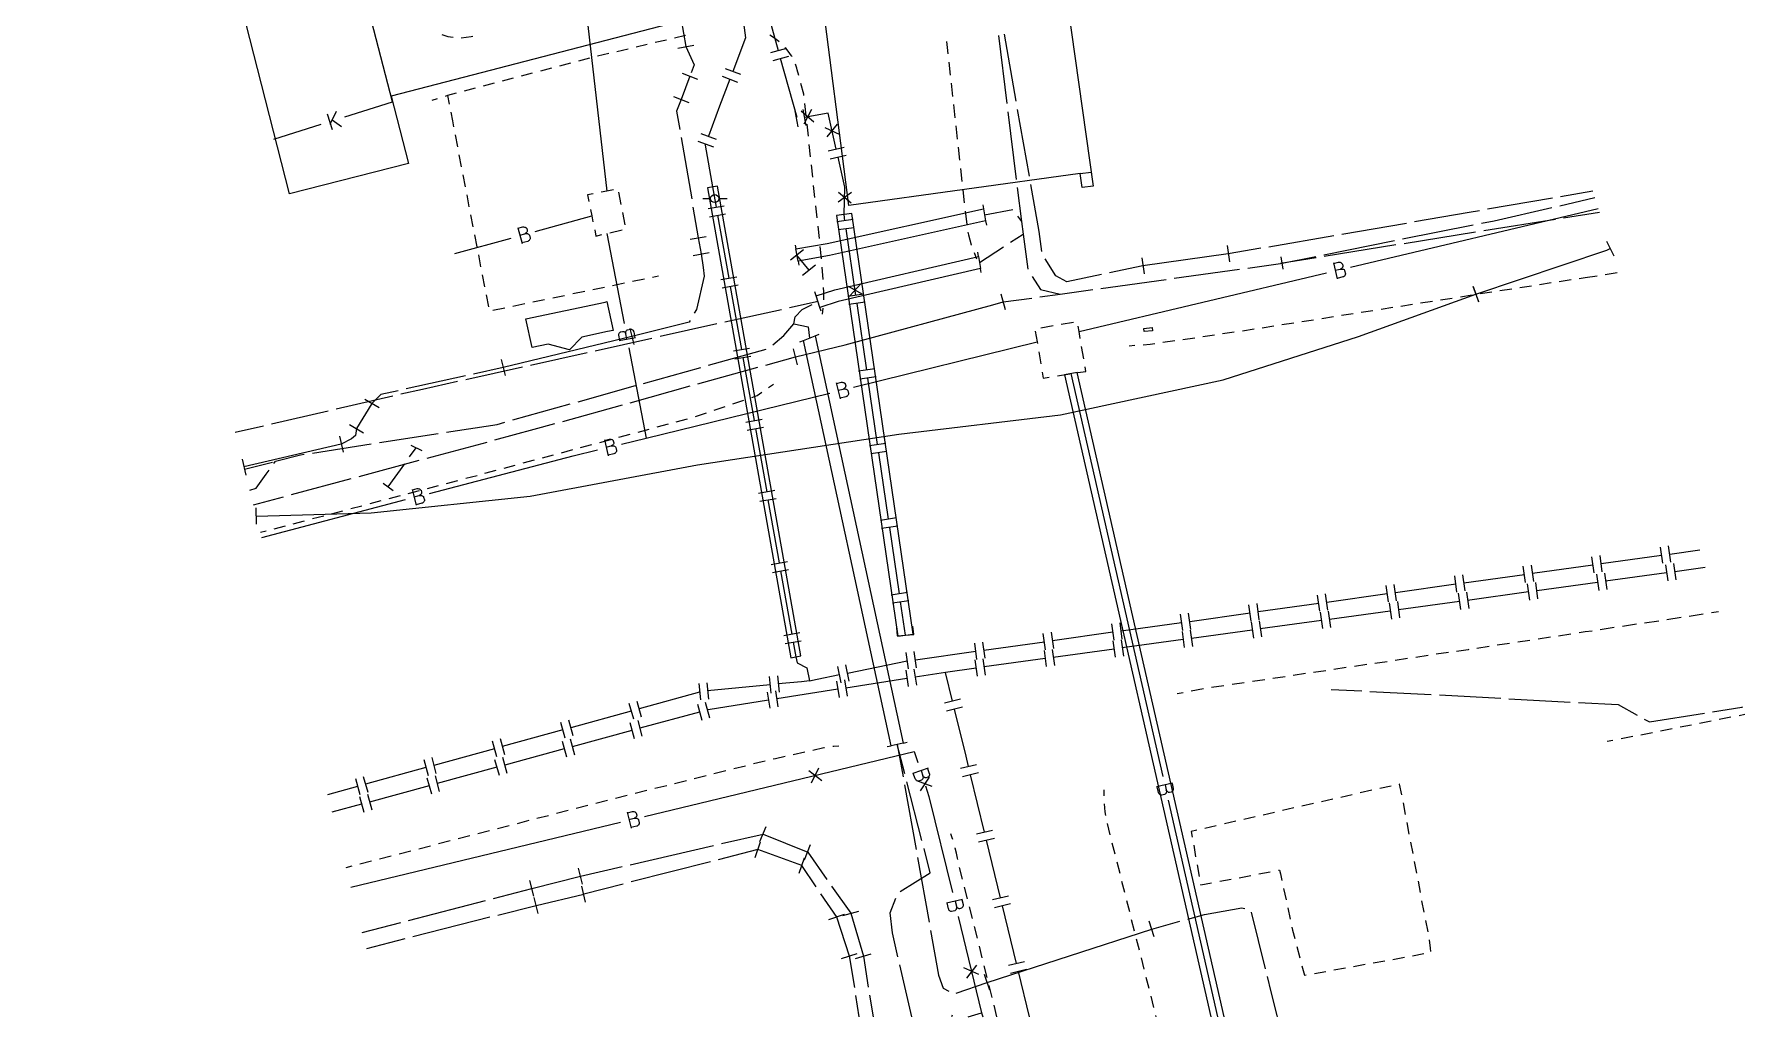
# Model space of a CAD drawing. Header units: metres. Extents: x 17721 to 17912, y 14015 to 15901.
# Drawn here: x 17805.5 to 17909.7, y 14015 to 14074.9 of the extents above; entities that cross this region are included whole.
import ezdxf

# ---------------------------------------------------------------- set-up
doc = ezdxf.new("R2010")
doc.units = ezdxf.units.M
for name, color, linetype in [('GC_BUILDING', 8, 'Continuous'), ('GC_CURB_EDGE', 1, 'Continuous'), ('GC_GAS_AXIS', 2, 'Continuous'), ('GC_POWER_AXIS', 40, 'Continuous'), ('GC_SEWER_AXIS', 6, 'Continuous'), ('GC_SITE_BOUNDARY', 7, 'Continuous'), ('GC_TEST_GREEN_ZONE', 3, 'Continuous'), ('GC_WATER_AXIS', 5, 'Continuous')]:
    doc.layers.add(name, color=color, linetype=linetype)

msp = doc.modelspace()

# ---------------------------------------------------------------- linework, layer by layer
at = {"layer": 'GC_BUILDING'}
for points in [[(17870.03, 14065.65), (17869.36, 14065.55), (17869.24, 14066.41), (17869.9, 14066.5)], [(17840.44, 14056.77), (17838.87, 14056.44), (17838.12, 14055.66), (17836.82, 14056), (17835.83, 14055.8), (17835.46, 14057.56), (17840.28, 14058.57), (17840.4, 14058.6), (17840.77, 14056.84)], [(17873.12, 14056.97), (17873.62, 14057.03), (17873.64, 14056.83), (17873.14, 14056.77)]]:
    msp.add_lwpolyline(points, close=True, dxfattribs=at)
at = {"layer": 'GC_CURB_EDGE'}
for points in [[(17830.33, 14074.89), (17830.7, 14074.76), (17831.02, 14074.72)], [(17845.19, 14074.82), (17844.51, 14074.66)], [(17850.9, 14074.44), (17850.88, 14074.46), (17850.55, 14074.71), (17850.33, 14074.85)], [(17831.52, 14074.69), (17832.12, 14074.76), (17832.22, 14074.79)], [(17841.68, 14074), (17841, 14073.84)], [(17842.85, 14074.27), (17842.17, 14074.12)], [(17844.02, 14074.55), (17843.34, 14074.39)], [(17851.68, 14073.54), (17851.65, 14073.59), (17851.44, 14073.88), (17851.26, 14074.09)], [(17861.09, 14074.46), (17861.13, 14074.1), (17861.17, 14073.7)], [(17837.02, 14072.83), (17836.34, 14072.65)], [(17838.18, 14073.14), (17837.5, 14072.96)], [(17839.34, 14073.45), (17838.66, 14073.27)], [(17840.51, 14073.73), (17839.82, 14073.57)], [(17852.08, 14072.38), (17851.98, 14072.74), (17851.96, 14072.83), (17851.88, 14073.08)], [(17861.23, 14073.2), (17861.31, 14072.4)], [(17833.53, 14071.91), (17832.85, 14071.73)], [(17834.69, 14072.22), (17834.01, 14072.04)], [(17835.85, 14072.53), (17835.17, 14072.35)], [(17852.4, 14071.17), (17852.39, 14071.24), (17852.21, 14071.9)], [(17861.37, 14071.91), (17861.46, 14071.11)], [(17830.05, 14070.96), (17829.72, 14070.86)], [(17830.69, 14071.16), (17830.53, 14071.11)], [(17831.2, 14071.3), (17830.69, 14071.16)], [(17830.69, 14071.16), (17830.79, 14070.64)], [(17832.37, 14071.61), (17831.69, 14071.43)], [(17852.53, 14069.92), (17852.45, 14070.67), (17852.45, 14070.67)], [(17830.88, 14070.15), (17830.98, 14069.63), (17831.05, 14069.26)], [(17861.51, 14070.61), (17861.6, 14069.81)], [(17831.15, 14068.77), (17831.29, 14068.04)], [(17852.67, 14068.68), (17852.59, 14069.43)], [(17861.66, 14069.31), (17861.74, 14068.51)], [(17831.38, 14067.55), (17831.52, 14066.82)], [(17852.8, 14067.43), (17852.72, 14068.18)], [(17861.8, 14068.02), (17861.89, 14067.22)], [(17852.94, 14066.19), (17852.86, 14066.94)], [(17861.94, 14066.72), (17862.03, 14065.92)], [(17831.62, 14066.33), (17831.76, 14065.6)], [(17853.07, 14064.94), (17852.99, 14065.69)], [(17831.85, 14065.11), (17831.99, 14064.39)], [(17853.21, 14063.7), (17853.12, 14064.45)], [(17862.09, 14065.42), (17862.17, 14064.62)], [(17832.09, 14063.89), (17832.23, 14063.17)], [(17862.23, 14064.12), (17862.32, 14063.32)], [(17832.32, 14062.67), (17832.46, 14061.95)], [(17853.34, 14062.45), (17853.26, 14063.2)], [(17862.39, 14062.83), (17862.43, 14062.67), (17862.6, 14062.07), (17862.61, 14062.05)], [(17832.56, 14061.46), (17832.7, 14060.73)], [(17853.47, 14061.21), (17853.39, 14061.96)], [(17862.78, 14061.59), (17862.91, 14061.2)], [(17832.79, 14060.24), (17832.93, 14059.51)], [(17853.57, 14059.96), (17853.52, 14060.71)], [(17901.23, 14060.25), (17901.96, 14060.37)], [(17838.31, 14059.09), (17839.04, 14059.24)], [(17839.53, 14059.34), (17840.25, 14059.49)], [(17840.74, 14059.59), (17841.47, 14059.74)], [(17841.96, 14059.84), (17842.68, 14059.99)], [(17843.17, 14060.09), (17843.53, 14060.17)], [(17853.62, 14058.71), (17853.62, 14059.19), (17853.6, 14059.46)], [(17893.6, 14059.09), (17894.32, 14059.2)], [(17894.81, 14059.27), (17895.53, 14059.39)], [(17896.02, 14059.46), (17896.73, 14059.57)], [(17897.23, 14059.65), (17897.94, 14059.76)], [(17898.43, 14059.83), (17899.15, 14059.94)], [(17899.64, 14060.01), (17900, 14060.07), (17900.73, 14060.18)], [(17833.03, 14059.02), (17833.17, 14058.29)], [(17833.45, 14058.08), (17834.17, 14058.23)], [(17834.66, 14058.33), (17835.39, 14058.48)], [(17835.88, 14058.58), (17836.6, 14058.73)], [(17837.09, 14058.83), (17837.82, 14058.98)], [(17853.54, 14057.84), (17853.58, 14058.21)], [(17887.57, 14058.14), (17888.28, 14058.26)], [(17888.78, 14058.33), (17889.49, 14058.44)], [(17889.98, 14058.52), (17890.7, 14058.63)], [(17891.19, 14058.71), (17891.9, 14058.82)], [(17892.4, 14058.9), (17893.11, 14059.01)], [(17880.33, 14057.01), (17881.04, 14057.13)], [(17881.53, 14057.2), (17882.25, 14057.31)], [(17882.74, 14057.39), (17883.45, 14057.5)], [(17883.95, 14057.58), (17884.66, 14057.69)], [(17885.15, 14057.77), (17885.87, 14057.88)], [(17886.36, 14057.96), (17887.07, 14058.07)], [(17873.07, 14055.97), (17873.49, 14056), (17873.79, 14056.05)], [(17874.28, 14056.12), (17875, 14056.23)], [(17875.49, 14056.3), (17876.21, 14056.4)], [(17876.7, 14056.48), (17877.41, 14056.58)], [(17877.91, 14056.66), (17878.62, 14056.76)], [(17879.12, 14056.83), (17879.83, 14056.94)], [(17872.21, 14055.91), (17872.57, 14055.94)], [(17849.22, 14052.76), (17849.55, 14052.88), (17849.84, 14053.08)], [(17850.25, 14053.36), (17850.55, 14053.56)], [(17846.93, 14051.99), (17847.6, 14052.21)], [(17848.07, 14052.38), (17848.74, 14052.6)], [(17843.46, 14050.96), (17844.14, 14051.15)], [(17844.62, 14051.28), (17845.31, 14051.46)], [(17845.79, 14051.6), (17846.46, 14051.83)], [(17838.79, 14049.71), (17839.48, 14049.89)], [(17839.96, 14050.02), (17840.64, 14050.2)], [(17841.12, 14050.33), (17841.81, 14050.52)], [(17842.29, 14050.65), (17842.97, 14050.83)], [(17835.29, 14048.77), (17835.98, 14048.95)], [(17836.46, 14049.08), (17837.14, 14049.26)], [(17837.63, 14049.39), (17838.31, 14049.58)], [(17831.79, 14047.83), (17832.48, 14048.01)], [(17832.96, 14048.14), (17833.65, 14048.32)], [(17834.13, 14048.45), (17834.81, 14048.64)], [(17827.12, 14046.6), (17827.81, 14046.78)], [(17828.29, 14046.91), (17828.98, 14047.09)], [(17829.46, 14047.21), (17830.14, 14047.39)], [(17830.63, 14047.52), (17831.31, 14047.7)], [(17823.62, 14045.67), (17824.3, 14045.85)], [(17824.79, 14045.98), (17825.47, 14046.16)], [(17825.96, 14046.29), (17826.64, 14046.47)], [(17819.29, 14044.54), (17819.63, 14044.63)], [(17820.12, 14044.75), (17820.8, 14044.93)], [(17821.28, 14045.06), (17821.97, 14045.24)], [(17822.45, 14045.37), (17823.14, 14045.55)], [(17907.2, 14039.54), (17906.34, 14039.41)], [(17908.13, 14039.68), (17907.7, 14039.62)], [(17900.43, 14038.52), (17900, 14038.46), (17899.63, 14038.4)], [(17901.78, 14038.73), (17900.92, 14038.6)], [(17903.14, 14038.93), (17902.28, 14038.8)], [(17904.49, 14039.13), (17903.63, 14039)], [(17905.85, 14039.34), (17904.99, 14039.21)], [(17892.92, 14037.39), (17892.88, 14037.38), (17892.17, 14037.28)], [(17894.16, 14037.58), (17893.41, 14037.46)], [(17895.4, 14037.76), (17894.65, 14037.65)], [(17896.64, 14037.95), (17895.9, 14037.84)], [(17897.89, 14038.14), (17897.14, 14038.03)], [(17899.13, 14038.33), (17898.38, 14038.21)], [(17885.45, 14036.29), (17884.7, 14036.18)], [(17886.7, 14036.47), (17885.95, 14036.36)], [(17887.94, 14036.65), (17887.19, 14036.54)], [(17889.18, 14036.84), (17888.43, 14036.73)], [(17890.43, 14037.02), (17889.68, 14036.91)], [(17891.67, 14037.21), (17890.92, 14037.1)], [(17879.23, 14035.37), (17878.49, 14035.26)], [(17880.48, 14035.55), (17879.73, 14035.44)], [(17881.72, 14035.73), (17880.97, 14035.62)], [(17882.97, 14035.92), (17882.22, 14035.81)], [(17884.21, 14036.1), (17883.46, 14035.99)], [(17875.51, 14034.76), (17875.14, 14034.69)], [(17876.75, 14034.99), (17876, 14034.85)], [(17877.99, 14035.18), (17877.24, 14035.07)], [(17908.89, 14033.26), (17908.18, 14033.12)], [(17909.73, 14033.42), (17909.38, 14033.35)], [(17902.9, 14032.09), (17902.2, 14031.95)], [(17904.1, 14032.32), (17903.39, 14032.18)], [(17905.3, 14032.56), (17904.59, 14032.42)], [(17906.49, 14032.79), (17905.79, 14032.65)], [(17907.69, 14033.02), (17906.98, 14032.88)], [(17852.46, 14031.13), (17851.74, 14030.97)], [(17853.66, 14031.4), (17853.61, 14031.39), (17852.94, 14031.24)], [(17854.53, 14031.5), (17854.22, 14031.48), (17854.16, 14031.47)], [(17901.7, 14031.85), (17901.35, 14031.78)], [(17847.64, 14029.99), (17846.92, 14029.81)], [(17848.84, 14030.29), (17848.12, 14030.11)], [(17850.04, 14030.59), (17849.86, 14030.55), (17849.32, 14030.42)], [(17851.25, 14030.86), (17850.66, 14030.73), (17850.53, 14030.7)], [(17844.04, 14029.09), (17843.32, 14028.91)], [(17845.24, 14029.39), (17844.52, 14029.21)], [(17846.44, 14029.69), (17845.72, 14029.51)], [(17888.18, 14029.07), (17887.49, 14028.92)], [(17888.83, 14028.53), (17888.7, 14029.19), (17888.67, 14029.18)], [(17840.43, 14028.19), (17839.72, 14028.01)], [(17841.63, 14028.49), (17840.92, 14028.31)], [(17842.83, 14028.79), (17842.12, 14028.61)], [(17870.67, 14028.83), (17870.67, 14028.48)], [(17870.69, 14027.98), (17870.74, 14027.5), (17870.78, 14027.28)], [(17883.45, 14028), (17882.75, 14027.84)], [(17884.63, 14028.27), (17883.94, 14028.11)], [(17885.81, 14028.54), (17885.12, 14028.38)], [(17887, 14028.81), (17886.3, 14028.65)], [(17889.06, 14027.33), (17888.93, 14028.04)], [(17835.64, 14026.96), (17834.92, 14026.77)], [(17836.84, 14027.26), (17836.12, 14027.08)], [(17838.03, 14027.57), (17837.32, 14027.39)], [(17839.23, 14027.88), (17838.52, 14027.7)], [(17878.71, 14026.92), (17878.02, 14026.76)], [(17879.9, 14027.19), (17879.2, 14027.03)], [(17881.08, 14027.46), (17880.38, 14027.3)], [(17882.26, 14027.73), (17881.57, 14027.57)], [(17832.04, 14026.03), (17831.33, 14025.84)], [(17833.24, 14026.34), (17832.52, 14026.15)], [(17834.44, 14026.65), (17833.72, 14026.46)], [(17861.48, 14025.8), (17861.44, 14025.91), (17861.36, 14026.15)], [(17870.88, 14026.79), (17871.05, 14026.1)], [(17876.35, 14026.38), (17876, 14026.3), (17876.06, 14025.95)], [(17877.53, 14026.65), (17876.83, 14026.49)], [(17889.29, 14026.14), (17889.15, 14026.84)], [(17827.24, 14024.79), (17826.53, 14024.61)], [(17828.44, 14025.1), (17827.73, 14024.92)], [(17829.64, 14025.41), (17828.93, 14025.23)], [(17830.84, 14025.72), (17830.13, 14025.54)], [(17861.77, 14024.59), (17861.75, 14024.67), (17861.69, 14024.98), (17861.62, 14025.29), (17861.61, 14025.31)], [(17871.17, 14025.61), (17871.35, 14024.93)], [(17876.15, 14025.46), (17876.27, 14024.76)], [(17889.52, 14024.95), (17889.38, 14025.65)], [(17824.85, 14024.18), (17824.49, 14024.08)], [(17826.05, 14024.48), (17825.33, 14024.3)], [(17862.07, 14023.39), (17861.89, 14024.11)], [(17871.47, 14024.44), (17871.64, 14023.76)], [(17876.36, 14024.27), (17876.48, 14023.56)], [(17880.12, 14023.71), (17880.82, 14023.84)], [(17881.31, 14023.93), (17881.38, 14023.95), (17881.43, 14023.72), (17881.52, 14023.32)], [(17889.74, 14023.76), (17889.61, 14024.46)], [(17862.37, 14022.19), (17862.19, 14022.91)], [(17871.76, 14023.27), (17871.93, 14022.59)], [(17876.57, 14023.07), (17876.58, 14023.04), (17877.24, 14023.16)], [(17877.74, 14023.26), (17878.44, 14023.39)], [(17878.93, 14023.48), (17879.63, 14023.61)], [(17881.63, 14022.83), (17881.78, 14022.13)], [(17889.97, 14022.57), (17889.84, 14023.27)], [(17862.67, 14020.99), (17862.49, 14021.71)], [(17872.06, 14022.1), (17872.23, 14021.42)], [(17890.2, 14021.37), (17890.06, 14022.07)], [(17872.35, 14020.93), (17872.52, 14020.25)], [(17881.88, 14021.64), (17882.03, 14020.95)], [(17890.43, 14020.18), (17890.29, 14020.88)], [(17862.97, 14019.79), (17862.79, 14020.5)], [(17872.65, 14019.76), (17872.82, 14019.08)], [(17882.14, 14020.46), (17882.18, 14020.28), (17882.31, 14019.77)], [(17890.61, 14018.98), (17890.58, 14019.19), (17890.51, 14019.69)], [(17863.27, 14018.59), (17863.09, 14019.3)], [(17872.94, 14018.59), (17873.11, 14017.91)], [(17882.44, 14019.28), (17882.62, 14018.59)], [(17888.28, 14018.5), (17888.99, 14018.63)], [(17889.48, 14018.72), (17890.18, 14018.85)], [(17863.57, 14017.39), (17863.39, 14018.1)], [(17882.75, 14018.11), (17882.9, 14017.53), (17883.01, 14017.55)], [(17883.51, 14017.64), (17884.21, 14017.77)], [(17884.7, 14017.86), (17885.4, 14017.98)], [(17885.89, 14018.07), (17886.6, 14018.2)], [(17887.09, 14018.29), (17887.79, 14018.42)], [(17863.87, 14016.18), (17863.69, 14016.9)], [(17873.23, 14017.42), (17873.41, 14016.74)], [(17864.16, 14015), (17863.99, 14015.7)], [(17873.53, 14016.25), (17873.7, 14015.57)], [(17873.82, 14015.08), (17873.84, 14015)]]:
    msp.add_lwpolyline(points, dxfattribs=at)
at = {"layer": 'GC_GAS_AXIS'}
for points in [[(17850.85, 14073.9), (17849.86, 14077.5)], [(17848.65, 14076.04), (17848.84, 14074.68), (17848.07, 14072.64)], [(17851.33, 14074.03), (17850.37, 14073.77)], [(17847.6, 14072.81), (17848.53, 14072.46)], [(17851.47, 14073.55), (17850.5, 14073.28)], [(17851.98, 14069.82), (17850.98, 14073.42)], [(17847.89, 14072.17), (17847.26, 14070.51), (17846.59, 14068.68)], [(17847.42, 14072.35), (17848.36, 14071.99)], [(17851.84, 14070.23), (17852.02, 14069.25)], [(17853, 14069.55), (17852.24, 14070.21)], [(17852.33, 14070.32), (17852.51, 14069.34)], [(17852.41, 14069.44), (17852.88, 14070.33)], [(17854.37, 14067.89), (17853.87, 14070.09), (17852.42, 14069.83)], [(17846.12, 14068.85), (17847.06, 14068.5)], [(17853.68, 14069.22), (17854.58, 14068.79)], [(17853.82, 14068.64), (17854.44, 14069.42)], [(17845.94, 14068.38), (17846.88, 14068.03)], [(17846.41, 14068.21), (17846.38, 14068.13), (17846.83, 14065.59), (17847.05, 14064.36)], [(17854.86, 14068), (17853.88, 14067.78)], [(17854.97, 14067.51), (17853.99, 14067.29)], [(17854.9, 14063.53), (17854.85, 14063.91), (17854.89, 14065.58), (17854.48, 14067.4)], [(17846.24, 14064.89), (17846.71, 14064.89)], [(17846.56, 14064.28), (17847.54, 14064.45)], [(17847.2, 14064.89), (17847.73, 14064.89)], [(17854.49, 14064.68), (17855.29, 14065.28)], [(17854.51, 14065.28), (17855.27, 14064.63)], [(17846.65, 14063.78), (17847.63, 14063.96)], [(17847.14, 14063.87), (17847.82, 14060.03)], [(17855.4, 14063.61), (17854.41, 14063.46)], [(17855.47, 14063.11), (17854.48, 14062.97)], [(17855.57, 14058.98), (17854.97, 14063.04)], [(17847.33, 14059.94), (17848.31, 14060.11)], [(17847.42, 14059.45), (17848.4, 14059.62)], [(17847.91, 14059.53), (17848.59, 14055.69)], [(17855.1, 14059.55), (17855.97, 14059.05)], [(17855.19, 14058.96), (17855.87, 14059.69)], [(17856.06, 14059.06), (17855.07, 14058.91)], [(17856.13, 14058.56), (17855.14, 14058.42)], [(17856.23, 14054.43), (17855.64, 14058.49)], [(17848.1, 14055.6), (17849.08, 14055.77)], [(17848.18, 14055.11), (17849.17, 14055.28)], [(17848.68, 14055.19), (17849.36, 14051.35)], [(17856.72, 14054.51), (17855.73, 14054.36)], [(17856.8, 14054.01), (17855.81, 14053.87)], [(17856.89, 14049.89), (17856.3, 14053.94)], [(17848.86, 14051.26), (17849.85, 14051.44)], [(17848.95, 14050.77), (17849.94, 14050.94)], [(17849.44, 14050.86), (17850.13, 14047.01)], [(17857.39, 14049.96), (17856.4, 14049.81)], [(17857.46, 14049.46), (17856.47, 14049.32)], [(17857.56, 14045.34), (17856.96, 14049.39)], [(17849.63, 14046.92), (17850.62, 14047.1)], [(17849.72, 14046.43), (17850.71, 14046.6)], [(17850.21, 14046.52), (17850.89, 14042.67)], [(17858.05, 14045.41), (17857.06, 14045.26)], [(17858.12, 14044.91), (17857.13, 14044.77)], [(17858.22, 14040.79), (17857.63, 14044.84)], [(17904.73, 14042.65), (17904.59, 14043.64)], [(17905.23, 14042.72), (17905.09, 14043.71)], [(17850.4, 14042.58), (17851.39, 14042.76)], [(17896.87, 14041.54), (17896.73, 14042.54)], [(17896.8, 14042.04), (17900.48, 14042.56)], [(17900.55, 14042.06), (17900.41, 14043.05)], [(17901.05, 14042.13), (17900.91, 14043.12)], [(17900.98, 14042.63), (17904.66, 14043.14)], [(17904.9, 14042.56), (17905.04, 14041.57)], [(17905.16, 14043.21), (17907, 14043.47)], [(17905.39, 14042.63), (17905.53, 14041.64)], [(17850.49, 14042.09), (17851.47, 14042.27)], [(17850.98, 14042.18), (17851.66, 14038.33)], [(17892.19, 14040.89), (17892.06, 14041.88)], [(17892.69, 14040.96), (17892.55, 14041.95)], [(17892.62, 14041.45), (17896.3, 14041.97)], [(17896.37, 14041.48), (17896.23, 14042.47)], [(17896.98, 14041.47), (17897.11, 14040.48)], [(17900.76, 14041.48), (17897.05, 14040.97)], [(17900.69, 14041.98), (17900.83, 14040.99)], [(17901.19, 14042.05), (17901.32, 14041.06)], [(17904.97, 14042.07), (17901.25, 14041.55)], [(17907.32, 14042.39), (17905.46, 14042.13)], [(17858.71, 14040.86), (17857.72, 14040.71)], [(17883.84, 14039.72), (17883.7, 14040.71)], [(17884.33, 14039.79), (17884.19, 14040.78)], [(17884.26, 14040.28), (17887.95, 14040.8)], [(17888.02, 14040.3), (17887.88, 14041.3)], [(17888.51, 14040.37), (17888.37, 14041.36)], [(17888.44, 14040.87), (17892.12, 14041.39)], [(17892.27, 14040.82), (17892.41, 14039.83)], [(17892.77, 14040.89), (17892.91, 14039.9)], [(17896.55, 14040.9), (17892.84, 14040.39)], [(17896.48, 14041.4), (17896.62, 14040.41)], [(17858.79, 14040.36), (17857.8, 14040.22)], [(17858.59, 14038.27), (17858.29, 14040.29)], [(17875.48, 14038.55), (17875.34, 14039.54)], [(17875.98, 14038.62), (17875.84, 14039.61)], [(17875.91, 14039.11), (17879.59, 14039.63)], [(17879.66, 14039.13), (17879.52, 14040.12)], [(17880.15, 14039.2), (17880.02, 14040.19)], [(17880.08, 14039.7), (17883.77, 14040.21)], [(17883.86, 14039.66), (17884, 14038.67)], [(17884.35, 14039.73), (17884.49, 14038.74)], [(17888.13, 14039.74), (17884.42, 14039.23)], [(17888.07, 14040.24), (17888.2, 14039.25)], [(17888.56, 14040.31), (17888.7, 14039.32)], [(17892.34, 14040.32), (17888.63, 14039.81)], [(17851.17, 14038.25), (17852.16, 14038.42)], [(17858.05, 14038.72), (17858.09, 14038.22), (17859.09, 14038.31), (17859.04, 14038.81)], [(17867.12, 14037.38), (17866.98, 14038.37)], [(17867.62, 14037.45), (17867.48, 14038.44)], [(17867.55, 14037.94), (17871.23, 14038.46)], [(17871.3, 14037.96), (17871.16, 14038.95)], [(17871.8, 14038.03), (17871.66, 14039.02)], [(17871.73, 14038.53), (17875.41, 14039.04)], [(17875.44, 14038.5), (17875.58, 14037.51)], [(17875.94, 14038.57), (17876.07, 14037.58)], [(17879.72, 14038.58), (17876.01, 14038.07)], [(17879.65, 14039.08), (17879.79, 14038.09)], [(17880.15, 14039.15), (17880.28, 14038.16)], [(17883.93, 14039.16), (17880.21, 14038.65)], [(17851.26, 14037.75), (17852.24, 14037.93)], [(17851.75, 14037.84), (17851.91, 14036.94), (17851.98, 14036.59), (17852.58, 14036.28), (17852.74, 14035.49)], [(17859.19, 14036.77), (17862.88, 14037.29)], [(17862.94, 14036.79), (17862.81, 14037.78)], [(17863.44, 14036.86), (17863.3, 14037.85)], [(17863.37, 14037.36), (17867.05, 14037.87)], [(17867.03, 14037.34), (17867.16, 14036.35)], [(17867.52, 14037.4), (17867.66, 14036.41)], [(17871.3, 14037.42), (17867.59, 14036.91)], [(17871.23, 14037.92), (17871.37, 14036.93)], [(17871.73, 14037.99), (17871.87, 14036.99)], [(17875.51, 14038), (17871.8, 14037.49)], [(17854.66, 14035.37), (17854.46, 14036.35)], [(17855.15, 14035.47), (17854.95, 14036.45)], [(17855.05, 14035.96), (17858.7, 14036.7)], [(17858.77, 14036.21), (17858.63, 14037.2)], [(17859.26, 14036.28), (17859.12, 14037.27)], [(17862.89, 14036.26), (17861.03, 14036)], [(17862.82, 14036.76), (17862.95, 14035.77)], [(17863.31, 14036.82), (17863.45, 14035.83)], [(17867.09, 14036.84), (17863.38, 14036.33)], [(17845.99, 14035.32), (17846.09, 14034.32)], [(17846.49, 14035.37), (17846.58, 14034.37)], [(17850.34, 14035.24), (17846.53, 14034.87)], [(17850.29, 14035.74), (17850.39, 14034.74)], [(17850.79, 14035.79), (17850.89, 14034.79)], [(17852.74, 14035.49), (17852.25, 14035.43), (17850.84, 14035.29)], [(17852.74, 14035.49), (17853.21, 14035.59), (17854.56, 14035.86)], [(17854.38, 14035.46), (17854.54, 14034.47)], [(17854.87, 14035.54), (17855.03, 14034.55)], [(17858.67, 14035.63), (17854.95, 14035.04)], [(17858.6, 14036.13), (17858.75, 14035.14)], [(17859.09, 14036.2), (17859.25, 14035.22)], [(17861.03, 14036), (17859.17, 14035.71)], [(17861.46, 14034.25), (17861.03, 14036)], [(17842.22, 14034.25), (17842.49, 14033.29)], [(17846.04, 14034.79), (17842.36, 14033.77)], [(17846.39, 14034.19), (17846.65, 14033.23)], [(17850.24, 14034.3), (17846.57, 14033.72), (17846.52, 14033.71)], [(17850.16, 14034.8), (17850.32, 14033.81)], [(17850.66, 14034.87), (17850.81, 14033.89)], [(17854.46, 14034.97), (17850.74, 14034.38)], [(17861.94, 14034.37), (17860.97, 14034.13)], [(17841.88, 14033.64), (17838.19, 14032.62)], [(17841.74, 14034.12), (17842.01, 14033.16)], [(17846.04, 14033.58), (17842.4, 14032.59)], [(17845.91, 14034.06), (17846.17, 14033.09)], [(17862.06, 14033.88), (17861.09, 14033.64)], [(17862.43, 14030.25), (17862.28, 14030.89), (17861.58, 14033.76)], [(17837.71, 14032.49), (17834.02, 14031.47)], [(17837.57, 14032.97), (17837.84, 14032.01)], [(17838.06, 14033.1), (17838.32, 14032.14)], [(17841.92, 14032.45), (17838.28, 14031.46)], [(17841.79, 14032.94), (17842.05, 14031.97)], [(17842.27, 14033.07), (17842.53, 14032.1)], [(17833.54, 14031.34), (17829.85, 14030.33)], [(17833.41, 14031.82), (17833.67, 14030.86)], [(17833.89, 14031.96), (17834.15, 14030.99)], [(17837.8, 14031.33), (17834.17, 14030.34)], [(17837.67, 14031.81), (17837.93, 14030.85)], [(17838.15, 14031.95), (17838.42, 14030.98)], [(17829.37, 14030.19), (17825.68, 14029.18)], [(17829.24, 14030.68), (17829.5, 14029.71)], [(17829.72, 14030.81), (17829.98, 14029.84)], [(17833.68, 14030.21), (17830.05, 14029.22)], [(17833.55, 14030.69), (17833.82, 14029.73)], [(17834.03, 14030.82), (17834.3, 14029.86)], [(17862.92, 14030.37), (17861.95, 14030.13)], [(17825.2, 14029.05), (17823.36, 14028.54)], [(17825.07, 14029.53), (17825.33, 14028.56)], [(17825.55, 14029.66), (17825.82, 14028.7)], [(17829.57, 14029.09), (17825.93, 14028.09)], [(17829.43, 14029.57), (17829.7, 14028.6)], [(17829.92, 14029.7), (17830.18, 14028.73)], [(17863.04, 14029.88), (17862.07, 14029.64)], [(17863.41, 14026.25), (17862.55, 14029.76)], [(17825.45, 14027.96), (17823.63, 14027.47)], [(17825.32, 14028.44), (17825.58, 14027.48)], [(17825.8, 14028.58), (17826.06, 14027.61)], [(17863.89, 14026.36), (17862.92, 14026.13)], [(17864.01, 14025.88), (17863.04, 14025.64)], [(17864.38, 14022.25), (17863.53, 14025.76)], [(17864.87, 14022.36), (17863.9, 14022.13)], [(17864.99, 14021.88), (17864.02, 14021.64)], [(17865.36, 14018.25), (17864.5, 14021.76)], [(17865.85, 14018.36), (17864.87, 14018.13)], [(17865.96, 14017.88), (17864.99, 14017.64)], [(17866.15, 14015), (17865.48, 14017.76)]]:
    msp.add_lwpolyline(points, dxfattribs=at)
for points in [[(17846.53, 14065.53), (17851.6, 14036.89), (17852.22, 14037), (17847.14, 14065.64)], [(17846.71, 14064.89), (17846.73, 14064.99), (17846.78, 14065.06), (17846.86, 14065.12), (17846.96, 14065.14), (17847.06, 14065.12), (17847.14, 14065.06), (17847.19, 14064.99), (17847.21, 14064.89), (17847.19, 14064.79), (17847.14, 14064.71), (17847.06, 14064.66), (17846.96, 14064.64), (17846.86, 14064.66), (17846.78, 14064.71), (17846.73, 14064.79)], [(17854.38, 14063.85), (17858.12, 14038.2), (17859.05, 14038.33), (17855.31, 14063.98)]]:
    msp.add_lwpolyline(points, close=True, dxfattribs=at)
at = {"layer": 'GC_POWER_AXIS'}
for points in [[(17843.93, 14080.78), (17844.5, 14078.24), (17845.21, 14074.15), (17845.72, 14073.04), (17845.53, 14072.55)], [(17864.25, 14074.82), (17864.76, 14070.68)], [(17865.34, 14070.82), (17864.62, 14074.9)], [(17844.72, 14074.06), (17845.7, 14074.24)], [(17845.45, 14072.34), (17844.92, 14070.93), (17844.64, 14070.22), (17844.83, 14069.1)], [(17844.98, 14072.52), (17845.92, 14072.16)], [(17844.45, 14071.11), (17845.39, 14070.75)], [(17864.82, 14070.18), (17865.33, 14066.04)], [(17866.14, 14066.24), (17865.42, 14070.32)], [(17844.92, 14068.61), (17845.56, 14064.86)], [(17865.4, 14065.55), (17865.65, 14063.48)], [(17866.89, 14061.65), (17866.74, 14062.87), (17866.23, 14065.74)], [(17863.3, 14064.51), (17863.34, 14064.26)], [(17894.06, 14064.25), (17898.01, 14064.93)], [(17898.46, 14064.45), (17900.6, 14064.94)], [(17898.5, 14065.02), (17900.47, 14065.36)], [(17845.64, 14064.36), (17845.96, 14062.49), (17846.14, 14061.51), (17846.25, 14060.68), (17846.32, 14060.16), (17845.86, 14058.13), (17845.72, 14057.89)], [(17863.41, 14063.89), (17865.13, 14064.22)], [(17863.47, 14063.52), (17863.52, 14063.27)], [(17865.41, 14063.81), (17865.65, 14063.48)], [(17865.65, 14063.48), (17865.75, 14062.71), (17866.04, 14060.57)], [(17885.17, 14062.71), (17889.12, 14063.39)], [(17889.61, 14063.48), (17892.94, 14064.05), (17893.56, 14064.16)], [(17893.68, 14063.38), (17894.46, 14063.53), (17897.97, 14064.34)], [(17898.19, 14063.61), (17893.83, 14062.91)], [(17900.87, 14064.03), (17898.69, 14063.69)], [(17845.47, 14062.4), (17846.45, 14062.58)], [(17864.99, 14062.22), (17865.75, 14062.71)], [(17880.73, 14061.95), (17884.68, 14062.63)], [(17884.08, 14061.46), (17888.39, 14062.32)], [(17888.88, 14062.42), (17893.19, 14063.28)], [(17893.33, 14062.83), (17888.97, 14062.13)], [(17819.04, 14045.53), (17826.02, 14045.72), (17835.72, 14046.75), (17845.92, 14048.66), (17858.18, 14050.52), (17868.04, 14051.7), (17877.95, 14053.83), (17886.2, 14056.48), (17893.35, 14059.05), (17901.33, 14061.73), (17901.53, 14061.83)], [(17845.65, 14061.42), (17846.63, 14061.6)], [(17852.37, 14061.75), (17851.58, 14061.13)], [(17851.86, 14062.05), (17851.9, 14061.81)], [(17852.71, 14060.51), (17851.97, 14061.44)], [(17863.04, 14061.36), (17863, 14061.61)], [(17863.1, 14060.99), (17864.57, 14061.95)], [(17880.24, 14061.86), (17878.26, 14061.52), (17873.06, 14060.78), (17871.03, 14060.36)], [(17872.99, 14061.28), (17873.13, 14060.29)], [(17878.19, 14062.02), (17878.33, 14061.02)], [(17881.43, 14060.93), (17883.59, 14061.36)], [(17883.61, 14061.28), (17881.43, 14060.93)], [(17881.47, 14061.33), (17881.58, 14060.59)], [(17888.47, 14062.06), (17884.11, 14061.36)], [(17901.3, 14062.28), (17901.76, 14061.39)], [(17852.04, 14061.07), (17852.09, 14060.82)], [(17853.1, 14060.82), (17852.31, 14060.2)], [(17863.2, 14060.38), (17863.16, 14060.62)], [(17870.54, 14060.25), (17868.42, 14059.81), (17867.74, 14060.18), (17867.11, 14061.21)], [(17874.97, 14060.03), (17878.95, 14060.59)], [(17879.44, 14060.65), (17881.43, 14060.93)], [(17853.14, 14058.96), (17853.07, 14059.2)], [(17866.31, 14060.14), (17866.82, 14059.35), (17868.01, 14059.06)], [(17868.01, 14059.06), (17870, 14059.34)], [(17870.49, 14059.41), (17874.47, 14059.96)], [(17893.52, 14058.58), (17893.18, 14059.52)], [(17893.19, 14059.52), (17893.51, 14058.58)], [(17850.07, 14054.73), (17851.89, 14055.24), (17854.92, 14055.96), (17863.92, 14058.41), (17864.55, 14058.58), (17866.28, 14058.82)], [(17850.5, 14055.97), (17851.17, 14056.53), (17851.78, 14057.24), (17851.86, 14057.67), (17852.3, 14058.13), (17852.91, 14058.43)], [(17853.26, 14058.61), (17851.53, 14058.22)], [(17853.45, 14058.01), (17853.37, 14058.25)], [(17864.68, 14058.1), (17864.42, 14059.06)], [(17866.78, 14058.89), (17868.01, 14059.06)], [(17845.47, 14057.46), (17845.4, 14057.35), (17841.92, 14056.48), (17834.08, 14054.58), (17832.27, 14054.18)], [(17847.09, 14057.24), (17843.63, 14056.47)], [(17851.04, 14058.11), (17847.58, 14057.35)], [(17851.78, 14057.24), (17852.66, 14057.06), (17852.73, 14056.38)], [(17843.14, 14056.36), (17839.68, 14055.59)], [(17841.8, 14056.97), (17842.04, 14055.99)], [(17852.15, 14056.15), (17852.38, 14056.24)], [(17853.09, 14056.51), (17853.32, 14056.61)], [(17833.96, 14055.07), (17834.2, 14054.09)], [(17839.2, 14055.48), (17835.73, 14054.71)], [(17846.59, 14054.72), (17850.09, 14055.7)], [(17852, 14054.75), (17851.77, 14055.73)], [(17831.78, 14054.08), (17828.17, 14053.28)], [(17835.25, 14054.61), (17831.79, 14053.84)], [(17842.62, 14053.61), (17846.11, 14054.59)], [(17845.94, 14053.59), (17849.59, 14054.6)], [(17827.68, 14053.17), (17826.62, 14052.94), (17826.08, 14052.4), (17825.13, 14050.86), (17825.08, 14050.44), (17824.83, 14050.24), (17824.21, 14049.91), (17818.28, 14048.52)], [(17831.3, 14053.73), (17829.15, 14053.25), (17827.84, 14052.95)], [(17838.64, 14052.5), (17842.13, 14053.48)], [(17841.82, 14052.44), (17845.46, 14053.46)], [(17823.41, 14051.93), (17819.96, 14051.13)], [(17827.35, 14052.84), (17823.9, 14052.04)], [(17825.65, 14052.66), (17826.51, 14052.14)], [(17834.66, 14051.39), (17838.16, 14052.37)], [(17837.7, 14051.3), (17841.34, 14052.31)], [(17819.47, 14051.01), (17817.74, 14050.62)], [(17824.7, 14051.12), (17825.56, 14050.6)], [(17830.61, 14050.64), (17833.71, 14051.12), (17834.18, 14051.26)], [(17833.57, 14050.17), (17835.96, 14050.82), (17837.22, 14051.17)], [(17822.45, 14049.37), (17826.03, 14049.93)], [(17824.1, 14050.4), (17824.32, 14049.42)], [(17826.53, 14050.01), (17830.11, 14050.57)], [(17828.44, 14049.86), (17829.11, 14049.52)], [(17829.44, 14049.06), (17833.09, 14050.04)], [(17818.16, 14049), (17818.39, 14048.03)], [(17818.31, 14048.38), (17820.01, 14048.82)], [(17820.09, 14048.73), (17820.19, 14048.87)], [(17820.19, 14048.87), (17821.72, 14049.26), (17821.95, 14049.3)], [(17825.3, 14047.95), (17828.95, 14048.93)], [(17828.37, 14049.13), (17828.77, 14049.69)], [(17818.64, 14047.1), (17819.03, 14047.23), (17819.64, 14048.08), (17819.81, 14048.32)], [(17821.17, 14046.84), (17824.82, 14047.82)], [(17827.07, 14047.3), (17828.08, 14048.72)], [(17818.86, 14046.21), (17820.69, 14046.71)], [(17827.37, 14047.07), (17826.77, 14047.52)], [(17819.05, 14045.03), (17819.02, 14046.03)], [(17884.52, 14034.96), (17886.39, 14034.87)], [(17886.89, 14034.84), (17890.62, 14034.64)], [(17891.12, 14034.62), (17894.86, 14034.42)], [(17895.36, 14034.39), (17899.1, 14034.19)], [(17899.6, 14034.17), (17902.01, 14034.04), (17903.18, 14033.39)], [(17903.61, 14033.15), (17903.92, 14032.98), (17907.27, 14033.51)], [(17907.77, 14033.59), (17909.55, 14033.87), (17909.61, 14033.9)], [(17857.47, 14031.48), (17857.72, 14031.53)], [(17858.54, 14029.82), (17858.08, 14031.61), (17858.44, 14029.64)], [(17858.45, 14031.69), (17858.69, 14031.74)], [(17858.52, 14029.15), (17859.23, 14025.2)], [(17859.59, 14025.75), (17858.67, 14029.33)], [(17847.37, 14025.56), (17849.91, 14026.14)], [(17849.72, 14025.68), (17850.1, 14026.6)], [(17849.91, 14026.14), (17852.63, 14025.04), (17853.8, 14023.38)], [(17841.81, 14024.27), (17846.88, 14025.44)], [(17853.15, 14022.92), (17852.27, 14024.22), (17849.59, 14025.19), (17847.18, 14024.57)], [(17849.42, 14024.72), (17849.76, 14025.66)], [(17852.44, 14024.57), (17852.81, 14025.5)], [(17858.27, 14022.64), (17860.1, 14023.77), (17859.72, 14025.27)], [(17835.81, 14022.83), (17838.78, 14023.58), (17841.32, 14024.16)], [(17838.9, 14023.09), (17838.66, 14024.06)], [(17846.7, 14024.45), (17841.87, 14023.22)], [(17852.1, 14023.75), (17852.44, 14024.69)], [(17859.32, 14024.71), (17860.03, 14020.77)], [(17833.48, 14022.22), (17835.81, 14022.83)], [(17835.94, 14022.35), (17835.69, 14023.32)], [(17839.1, 14021.99), (17838.86, 14022.97)], [(17841.39, 14023.09), (17838.98, 14022.48)], [(17854.09, 14022.97), (17855.26, 14021.31), (17856.02, 14018.7), (17856.32, 14016.81)], [(17828.31, 14020.88), (17832.99, 14022.1)], [(17833.74, 14021.19), (17836.09, 14021.79), (17838.98, 14022.48)], [(17836.2, 14021.3), (17835.97, 14022.28)], [(17854.42, 14021.05), (17853.44, 14022.5)], [(17858.13, 14018.65), (17857.79, 14020.11), (17857.66, 14021.33), (17858.01, 14022.24)], [(17875.79, 14020.96), (17876.8, 14021.24), (17879.09, 14021.65), (17879.16, 14021.63), (17879.26, 14021.6)], [(17825.49, 14020.14), (17827.83, 14020.75)], [(17833.26, 14021.07), (17828.57, 14019.87)], [(17853.91, 14020.94), (17854.87, 14021.25)], [(17854.39, 14021.1), (17855.16, 14018.71), (17855.48, 14016.78)], [(17854.78, 14021.17), (17855.74, 14021.45)], [(17863.56, 14017.1), (17873.6, 14020.35), (17875.31, 14020.83)], [(17873.75, 14019.88), (17873.44, 14020.83)], [(17879.66, 14021.38), (17880.51, 14017.93)], [(17828.09, 14019.75), (17825.74, 14019.15)], [(17860.12, 14020.27), (17860.61, 14017.53), (17860.89, 14016.75), (17861.23, 14016.56)], [(17854.69, 14018.56), (17855.64, 14018.86)], [(17855.54, 14018.56), (17856.5, 14018.84)], [(17858.98, 14015), (17858.25, 14018.16)], [(17863.72, 14016.63), (17863.41, 14017.58)], [(17861.67, 14016.44), (17863.56, 14017.1)], [(17880.63, 14017.45), (17880.86, 14016.53), (17881.22, 14015.08), (17881.24, 14015)], [(17855.77, 14015), (17855.56, 14016.29)], [(17856.4, 14016.32), (17856.61, 14015)]]:
    msp.add_lwpolyline(points, dxfattribs=at)
for points in [[(17851.9, 14061.81), (17853.82, 14062.15), (17863.34, 14064.26), (17863.47, 14063.52), (17853.96, 14061.42), (17852.04, 14061.07)], [(17853.14, 14058.96), (17854.29, 14059.33), (17863.04, 14061.36), (17863.16, 14060.62), (17854.49, 14058.61), (17853.37, 14058.25)], [(17852.38, 14056.24), (17853.09, 14056.51), (17858.45, 14031.69), (17857.72, 14031.53)]]:
    msp.add_lwpolyline(points, close=True, dxfattribs=at)
at = {"layer": 'GC_SEWER_AXIS'}
for points in [[(17824.42, 14069.87), (17827.33, 14070.79), (17824.63, 14081.22)], [(17823.35, 14070.04), (17823.65, 14069.09)], [(17823.54, 14069.43), (17823.92, 14070.22)], [(17823.66, 14069.68), (17824.22, 14069.27)], [(17820.09, 14068.5), (17822.99, 14069.42)]]:
    msp.add_lwpolyline(points, dxfattribs=at)
at = {"layer": 'GC_SITE_BOUNDARY'}
msp.add_lwpolyline([(17857.94, 14153), (17860.26, 14136.06), (17862.35, 14136.37), (17865.74, 14112.88), (17863.43, 14112.51), (17870.03, 14065.65), (17869.36, 14065.55), (17869.24, 14066.41), (17855.14, 14064.47), (17853.41, 14077.94), (17827.24, 14071.13), (17828.3, 14067.02), (17821.06, 14065.17), (17808.2, 14115.58), (17805.5, 14132.37), (17821.86, 14134.85), (17821.78, 14135.35), (17820.79, 14135.2), (17816.76, 14163.25)], dxfattribs=at)
at = {"layer": 'GC_TEST_GREEN_ZONE'}
msp.add_lwpolyline([(17857.94, 14153), (17860.26, 14136.06), (17862.35, 14136.37), (17865.74, 14112.88), (17863.43, 14112.51), (17870.03, 14065.65), (17869.36, 14065.55), (17869.24, 14066.41), (17855.14, 14064.47), (17853.41, 14077.94), (17827.24, 14071.13), (17828.3, 14067.02), (17821.06, 14065.17), (17808.2, 14115.58), (17805.5, 14132.37), (17821.86, 14134.85), (17821.78, 14135.35), (17820.79, 14135.2), (17816.76, 14163.25)], dxfattribs=at)
at = {"layer": 'GC_WATER_AXIS'}
for points in [[(17836.6, 14098.48), (17840.4, 14065.34)], [(17839.55, 14065.18), (17839.21, 14065.11), (17839.29, 14064.71)], [(17840.79, 14065.42), (17840.4, 14065.34), (17840.04, 14065.27)], [(17841.27, 14064.53), (17841.13, 14065.28)], [(17836.02, 14062.88), (17839.47, 14063.83)], [(17839.39, 14064.22), (17839.47, 14063.83)], [(17839.47, 14063.83), (17839.54, 14063.47)], [(17841.51, 14063.29), (17841.36, 14064.04)], [(17885.71, 14060.7), (17900.8, 14064.28)], [(17831.12, 14061.53), (17834.57, 14062.48)], [(17834.96, 14063.11), (17835.23, 14062.14)], [(17834.97, 14063.07), (17835.28, 14063.16), (17835.31, 14063.16), (17835.37, 14063.15), (17835.42, 14063.14), (17835.44, 14063.13), (17835.46, 14063.12), (17835.48, 14063.1), (17835.5, 14063.07), (17835.51, 14063.06), (17835.54, 14062.95), (17835.54, 14062.92), (17835.54, 14062.89), (17835.53, 14062.87), (17835.52, 14062.84), (17835.49, 14062.82), (17835.47, 14062.79), (17835.44, 14062.77), (17835.4, 14062.74)], [(17835.09, 14062.66), (17835.4, 14062.74)], [(17835.4, 14062.74), (17835.44, 14062.75), (17835.47, 14062.76), (17835.52, 14062.75), (17835.55, 14062.75), (17835.58, 14062.74), (17835.62, 14062.71), (17835.65, 14062.68), (17835.67, 14062.66), (17835.72, 14062.47), (17835.72, 14062.45), (17835.72, 14062.43), (17835.7, 14062.39), (17835.68, 14062.36), (17835.66, 14062.33), (17835.62, 14062.3), (17835.6, 14062.28), (17835.57, 14062.27), (17835.22, 14062.18)], [(17839.65, 14062.98), (17839.72, 14062.6), (17840.09, 14062.69)], [(17841.46, 14057.26), (17840.42, 14062.76)], [(17840.58, 14062.8), (17841.33, 14062.98)], [(17869.17, 14056.77), (17884.25, 14060.35)], [(17884.66, 14060.96), (17884.9, 14059.99)], [(17884.67, 14060.93), (17884.98, 14061), (17885.01, 14061), (17885.07, 14061), (17885.12, 14060.98), (17885.14, 14060.97), (17885.16, 14060.95), (17885.18, 14060.93), (17885.2, 14060.91), (17885.21, 14060.89), (17885.23, 14060.78), (17885.23, 14060.76), (17885.23, 14060.73), (17885.22, 14060.7), (17885.21, 14060.68), (17885.18, 14060.65), (17885.15, 14060.63), (17885.13, 14060.61), (17885.08, 14060.58)], [(17884.77, 14060.51), (17885.08, 14060.58)], [(17885.08, 14060.58), (17885.12, 14060.59), (17885.16, 14060.59), (17885.21, 14060.59), (17885.24, 14060.58), (17885.27, 14060.57), (17885.31, 14060.55), (17885.34, 14060.52), (17885.35, 14060.49), (17885.4, 14060.3), (17885.4, 14060.28), (17885.39, 14060.25), (17885.38, 14060.22), (17885.36, 14060.19), (17885.33, 14060.16), (17885.29, 14060.13), (17885.27, 14060.12), (17885.24, 14060.11), (17884.89, 14060.02)], [(17867.59, 14057.12), (17866.84, 14056.99)], [(17868.83, 14057.32), (17868.08, 14057.2)], [(17869.17, 14056.77), (17869.11, 14057.1)], [(17841.18, 14056.23), (17841.12, 14056.55), (17841.12, 14056.58), (17841.13, 14056.63), (17841.15, 14056.68), (17841.16, 14056.7), (17841.18, 14056.72), (17841.2, 14056.74), (17841.23, 14056.76), (17841.24, 14056.76), (17841.35, 14056.79), (17841.38, 14056.78), (17841.41, 14056.78), (17841.43, 14056.77), (17841.46, 14056.75), (17841.48, 14056.73), (17841.51, 14056.7), (17841.52, 14056.67), (17841.54, 14056.63)], [(17841.15, 14056.23), (17842.13, 14056.41)], [(17841.54, 14056.63), (17841.54, 14056.67), (17841.54, 14056.7), (17841.54, 14056.75), (17841.55, 14056.78), (17841.57, 14056.81), (17841.59, 14056.85), (17841.62, 14056.88), (17841.65, 14056.89), (17841.84, 14056.93), (17841.86, 14056.93), (17841.89, 14056.92), (17841.92, 14056.91), (17841.95, 14056.88), (17841.98, 14056.86), (17842.01, 14056.81), (17842.02, 14056.79), (17842.03, 14056.76), (17842.1, 14056.4)], [(17841.6, 14056.31), (17841.54, 14056.63)], [(17855.42, 14053.39), (17866.61, 14056.15)], [(17866.5, 14056.8), (17866.61, 14056.15)], [(17866.61, 14056.15), (17866.63, 14056.05)], [(17869.24, 14056.35), (17869.17, 14056.77)], [(17841.74, 14055.79), (17842.78, 14050.28), (17853.97, 14053.03)], [(17866.71, 14055.55), (17866.83, 14054.8)], [(17869.45, 14055.11), (17869.32, 14055.86)], [(17866.91, 14054.31), (17866.98, 14053.94), (17867.35, 14054)], [(17867.85, 14054.08), (17868.6, 14054.2)], [(17878.01, 14015), (17869.06, 14054.28), (17868.27, 14054.14), (17877.19, 14015)], [(17868.67, 14054.21), (17874.26, 14029.66)], [(17869.09, 14054.28), (17869.58, 14054.35), (17869.53, 14054.62)], [(17854.37, 14053.65), (17854.61, 14052.68)], [(17854.38, 14053.61), (17854.69, 14053.69), (17854.72, 14053.69), (17854.78, 14053.68), (17854.83, 14053.67), (17854.85, 14053.66), (17854.87, 14053.64), (17854.89, 14053.62), (17854.91, 14053.6), (17854.92, 14053.58), (17854.95, 14053.47), (17854.95, 14053.45), (17854.94, 14053.42), (17854.93, 14053.39), (17854.92, 14053.37), (17854.9, 14053.34), (17854.87, 14053.32), (17854.84, 14053.29), (17854.8, 14053.27)], [(17854.48, 14053.2), (17854.8, 14053.27)], [(17854.8, 14053.27), (17854.84, 14053.28), (17854.87, 14053.28), (17854.92, 14053.28), (17854.95, 14053.27), (17854.98, 14053.26), (17855.02, 14053.24), (17855.05, 14053.21), (17855.07, 14053.18), (17855.11, 14052.99), (17855.11, 14052.97), (17855.11, 14052.95), (17855.09, 14052.91), (17855.07, 14052.88), (17855.05, 14052.85), (17855.01, 14052.82), (17854.98, 14052.81), (17854.96, 14052.8), (17854.6, 14052.71)], [(17840.24, 14050.18), (17840.47, 14049.21)], [(17840.25, 14050.14), (17840.56, 14050.22), (17840.59, 14050.22), (17840.64, 14050.21), (17840.7, 14050.2), (17840.72, 14050.19), (17840.74, 14050.17), (17840.76, 14050.15), (17840.78, 14050.13), (17840.78, 14050.11), (17840.81, 14050), (17840.81, 14049.98), (17840.81, 14049.95), (17840.8, 14049.92), (17840.78, 14049.9), (17840.76, 14049.87), (17840.73, 14049.85), (17840.7, 14049.83), (17840.66, 14049.8)], [(17840.35, 14049.73), (17840.66, 14049.8)], [(17840.66, 14049.8), (17840.7, 14049.81), (17840.73, 14049.81), (17840.78, 14049.81), (17840.82, 14049.8), (17840.85, 14049.79), (17840.89, 14049.77), (17840.91, 14049.74), (17840.93, 14049.71), (17840.98, 14049.52), (17840.98, 14049.5), (17840.97, 14049.47), (17840.96, 14049.44), (17840.93, 14049.41), (17840.91, 14049.38), (17840.87, 14049.35), (17840.85, 14049.34), (17840.82, 14049.33), (17840.47, 14049.24)], [(17841.29, 14049.92), (17842.78, 14050.28)], [(17829.58, 14046.91), (17838.34, 14049.21), (17839.83, 14049.57)], [(17828.53, 14047.15), (17828.78, 14046.19)], [(17828.54, 14047.12), (17828.84, 14047.2), (17828.87, 14047.2), (17828.93, 14047.19), (17828.98, 14047.18), (17829, 14047.17), (17829.02, 14047.15), (17829.04, 14047.13), (17829.06, 14047.11), (17829.07, 14047.1), (17829.1, 14046.98), (17829.1, 14046.96), (17829.1, 14046.93), (17829.09, 14046.9), (17829.07, 14046.88), (17829.05, 14046.85), (17829.02, 14046.83), (17829, 14046.81), (17828.95, 14046.78)], [(17828.64, 14046.7), (17828.95, 14046.78)], [(17828.95, 14046.78), (17828.99, 14046.79), (17829.03, 14046.79), (17829.08, 14046.79), (17829.11, 14046.78), (17829.14, 14046.77), (17829.18, 14046.75), (17829.21, 14046.72), (17829.22, 14046.69), (17829.27, 14046.51), (17829.27, 14046.49), (17829.27, 14046.46), (17829.26, 14046.43), (17829.23, 14046.39), (17829.21, 14046.37), (17829.17, 14046.33), (17829.15, 14046.32), (17829.12, 14046.31), (17828.77, 14046.22)], [(17819.37, 14044.23), (17828.13, 14046.53)], [(17842.68, 14027.22), (17859.12, 14031.18), (17859.34, 14030.51)], [(17852.69, 14030.01), (17853.49, 14029.4)], [(17853.28, 14030.15), (17852.85, 14029.25)], [(17859.98, 14030.15), (17859.03, 14029.84)], [(17859.54, 14030.01), (17859.64, 14029.7)], [(17859.94, 14030.14), (17860.04, 14029.84), (17860.05, 14029.81), (17860.05, 14029.75), (17860.04, 14029.7), (17860.03, 14029.68), (17860.01, 14029.66), (17860, 14029.64), (17859.97, 14029.61), (17859.96, 14029.61), (17859.85, 14029.57), (17859.83, 14029.57), (17859.79, 14029.57), (17859.77, 14029.58), (17859.74, 14029.59), (17859.72, 14029.61), (17859.69, 14029.64), (17859.66, 14029.66), (17859.64, 14029.7)], [(17859.64, 14029.7), (17859.65, 14029.66), (17859.66, 14029.63), (17859.66, 14029.58), (17859.65, 14029.55), (17859.64, 14029.51), (17859.62, 14029.48), (17859.59, 14029.45), (17859.57, 14029.43), (17859.38, 14029.37), (17859.37, 14029.36), (17859.34, 14029.37), (17859.3, 14029.38), (17859.27, 14029.4), (17859.24, 14029.42), (17859.21, 14029.46), (17859.19, 14029.48), (17859.18, 14029.51), (17859.06, 14029.85)], [(17860.22, 14029.04), (17859.28, 14029.39)], [(17860.03, 14029.61), (17859.48, 14028.77)], [(17859.81, 14029.09), (17860.02, 14028.44), (17861.45, 14022.57)], [(17874.86, 14029.24), (17873.89, 14029.02)], [(17874.48, 14028.83), (17874.49, 14028.79), (17874.49, 14028.75), (17874.49, 14028.7), (17874.48, 14028.67), (17874.47, 14028.64), (17874.44, 14028.6), (17874.41, 14028.57), (17874.38, 14028.56), (17874.2, 14028.52), (17874.18, 14028.52), (17874.15, 14028.52), (17874.12, 14028.53), (17874.08, 14028.56), (17874.06, 14028.58), (17874.03, 14028.62), (17874.01, 14028.65), (17874, 14028.67), (17873.92, 14029.03)], [(17874.41, 14029.14), (17874.48, 14028.83)], [(17874.83, 14029.23), (17874.9, 14028.92), (17874.9, 14028.89), (17874.89, 14028.84), (17874.88, 14028.79), (17874.87, 14028.77), (17874.85, 14028.75), (17874.83, 14028.73), (17874.8, 14028.71), (17874.79, 14028.7), (17874.68, 14028.67), (17874.65, 14028.67), (17874.62, 14028.68), (17874.6, 14028.69), (17874.58, 14028.7), (17874.55, 14028.73), (17874.52, 14028.76), (17874.5, 14028.78), (17874.48, 14028.83)], [(17874.59, 14028.2), (17877.6, 14015)], [(17824.79, 14022.9), (17841.22, 14026.86)], [(17841.63, 14027.47), (17841.87, 14026.51)], [(17841.64, 14027.44), (17841.95, 14027.51), (17841.98, 14027.52), (17842.04, 14027.51), (17842.09, 14027.49), (17842.11, 14027.48), (17842.13, 14027.47), (17842.15, 14027.45), (17842.17, 14027.42), (17842.18, 14027.41), (17842.21, 14027.3), (17842.21, 14027.27), (17842.2, 14027.24), (17842.19, 14027.22), (17842.18, 14027.19), (17842.16, 14027.17), (17842.13, 14027.14), (17842.1, 14027.12), (17842.06, 14027.1)], [(17841.74, 14027.02), (17842.06, 14027.1)], [(17842.06, 14027.1), (17842.09, 14027.1), (17842.13, 14027.11), (17842.18, 14027.11), (17842.21, 14027.1), (17842.24, 14027.08), (17842.28, 14027.06), (17842.31, 14027.03), (17842.32, 14027), (17842.37, 14026.82), (17842.37, 14026.8), (17842.36, 14026.77), (17842.35, 14026.74), (17842.33, 14026.7), (17842.3, 14026.68), (17842.26, 14026.65), (17842.24, 14026.63), (17842.21, 14026.62), (17841.86, 14026.54)], [(17862.06, 14022.16), (17861.09, 14021.93)], [(17861.69, 14021.74), (17861.69, 14021.7), (17861.69, 14021.67), (17861.69, 14021.62), (17861.68, 14021.59), (17861.67, 14021.55), (17861.65, 14021.52), (17861.62, 14021.49), (17861.59, 14021.47), (17861.4, 14021.43), (17861.38, 14021.43), (17861.36, 14021.43), (17861.32, 14021.45), (17861.29, 14021.47), (17861.26, 14021.49), (17861.23, 14021.53), (17861.22, 14021.56), (17861.21, 14021.58), (17861.12, 14021.94)], [(17861.61, 14022.05), (17861.69, 14021.74)], [(17862.02, 14022.16), (17862.1, 14021.85), (17862.1, 14021.82), (17862.1, 14021.76), (17862.08, 14021.71), (17862.07, 14021.69), (17862.05, 14021.67), (17862.03, 14021.65), (17862.01, 14021.63), (17862, 14021.62), (17861.88, 14021.59), (17861.86, 14021.59), (17861.83, 14021.6), (17861.8, 14021.61), (17861.78, 14021.62), (17861.75, 14021.64), (17861.73, 14021.67), (17861.71, 14021.7), (17861.69, 14021.74)], [(17861.8, 14021.12), (17863.23, 14015.25)], [(17863.05, 14017.57), (17862.14, 14017.99)], [(17862.91, 14018.15), (17862.3, 14017.36)], [(17861.43, 14015.1), (17861.39, 14015)], [(17862.41, 14015), (17863.23, 14015.25)], [(17863.23, 14015.25), (17863.3, 14015)]]:
    msp.add_lwpolyline(points, dxfattribs=at)

doc.saveas('drawing.dxf')
